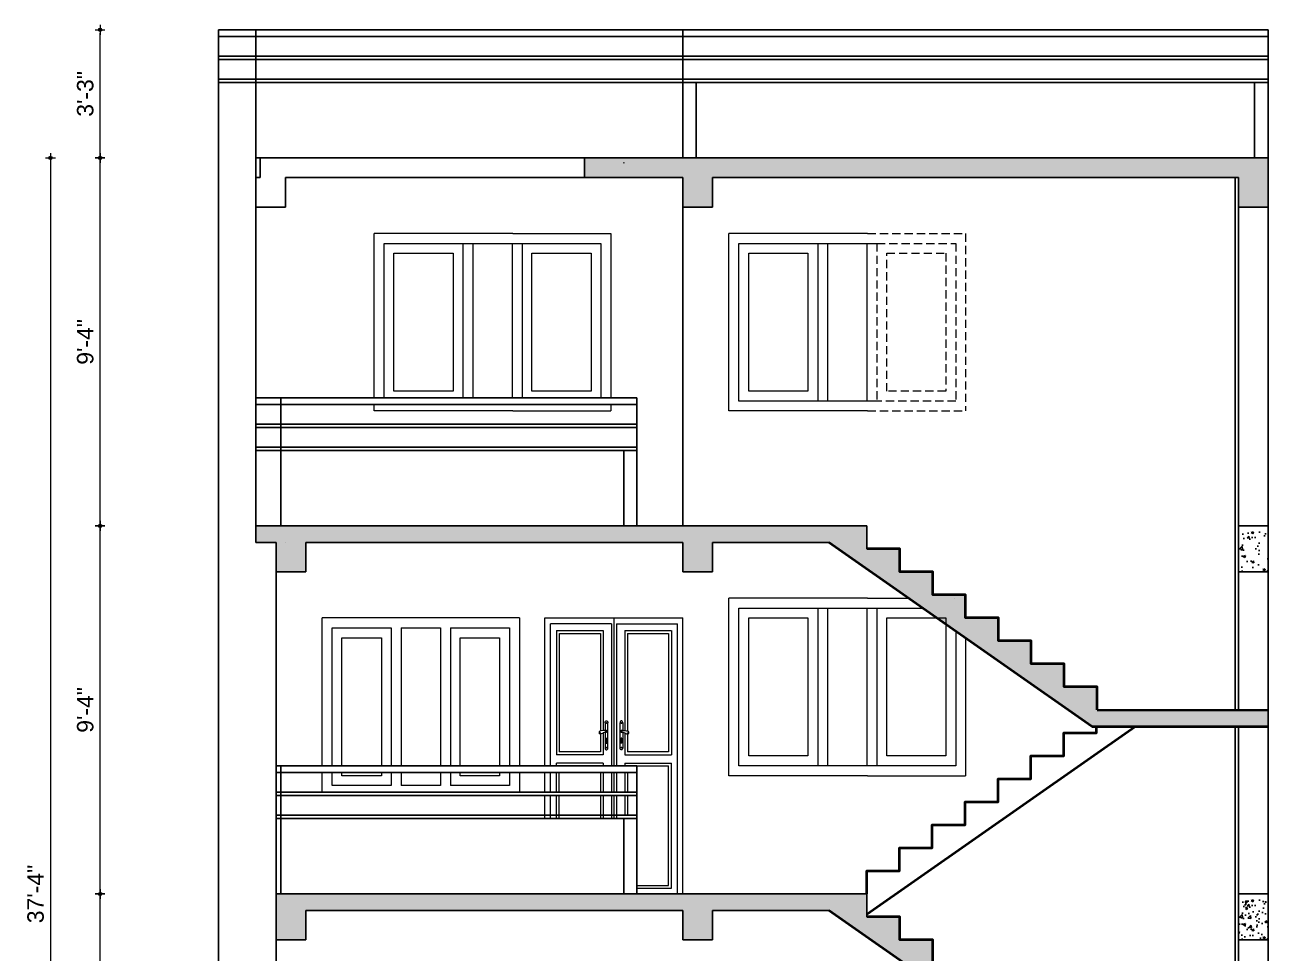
# Model space of a CAD drawing. Header units: inches. Extents: x -4597 to 93300, y -14139 to 5932.
# Drawn here: x -3297.5 to -2919.2, y -10029.9 to -9747.4 of the extents above; entities that cross this region are included whole.
import ezdxf

# ---------------------------------------------------------------- set-up
doc = ezdxf.new("R2010")
doc.units = ezdxf.units.IN
doc.header["$LTSCALE"] = 0.5
doc.header["$MEASUREMENT"] = 0
doc.header["$PDMODE"] = 66
doc.linetypes.add('HIDDEN', pattern=[0.375, 0.25, -0.125])
for name, color, linetype, lineweight in [('furnitures', 45, 'Continuous', 9), ('hatch', 9, 'Continuous', 0), ('Toilet', 7, 'Continuous', 25), ('wall', 20, 'Continuous', 40), ('win', 5, 'Continuous', 18)]:
    doc.layers.add(name, color=color, linetype=linetype, lineweight=lineweight)
doc.styles.get("Standard").update_dxf_attribs({"font": 'arial.ttf'})
doc.dimstyles.new('S8', dxfattribs={"dimtxt": 5, "dimasz": 1, "dimexe": 6, "dimexo": 18, "dimgap": 1.9375, "dimtad": 1, "dimdec": 0, "dimzin": 3, "dimdsep": 46, "dimlunit": 4, "dimtxsty": 'Standard', "dimblk": 'dot 2', "dimcen": 12, "dimse1": 1, "dimse2": 1, "dimclrd": 1, "dimclre": 1, "dimclrt": 256, "dimadec": 0, "dimazin": 0, "dimtfac": 0.75, "dimtdec": 0, "dimtix": 1, "dimtmove": 1, "dimatfit": 3, "dimldrblk": 'DOT', "dimfxl": 1, "dimtolj": 1, "dimtzin": 0, "dimlwd": 9, "dimlwe": 9, "dimarcsym": 0})

# ---------------------------------------------------------------- blocks, each defined once
blk = doc.blocks.new('dot1')
at = {"layer": 'hatch'}
h = blk.add_hatch(color=256, dxfattribs=at)
edge = h.paths.add_edge_path()
edge.add_arc((0, 0), 1, 0, 360)
for p, q in [((3, 0), (-3, 0)), ((0, 3), (0, -3))]:
    blk.add_line(p, q, dxfattribs=at)
blk.add_circle((0, 0), 1, dxfattribs=at)
blk = doc.blocks.new('dot 2')
at = {"layer": 'hatch', "xscale": 0.5, "yscale": 0.5, "zscale": 0.5}
blk.add_blockref('dot1', (0, 0), dxfattribs=at)
blk = doc.blocks.new('*D940')
at = {"layer": 'Defpoints', "color": 0, "transparency": 16777216}
for p in [(-3274.62, -9899.87), (-3220.21, -9899.87), (-3220.21, -10011.9)]:
    blk.add_point(p, dxfattribs=at)
at = {"layer": 'Toilet', "color": 1, "lineweight": 9, "transparency": 16777216}
blk.add_line((-3274.62, -10010.9), (-3274.62, -9900.87), dxfattribs=at)
for p, rotation in [((-3274.62, -9899.87), 90), ((-3274.62, -10011.9), 270)]:
    blk.add_blockref('dot 2', p, dxfattribs=dict(at, rotation=rotation))
at = {"layer": 'Toilet', "transparency": 16777216, "insert": (-3279.11, -9955.88), "char_height": 5, "attachment_point": 5, "rotation": 90}
blk.add_mtext('\\A1;9\'-4"', dxfattribs=at)
blk = doc.blocks.new('_Dot')
at = {"color": 0, "linetype": 'ByBlock', "lineweight": -2}
blk.add_line((-0.5, 0), (-1, 0), dxfattribs=at)
at = {"color": 0, "linetype": 'ByBlock', "const_width": 0.5}
blk.add_lwpolyline([(-0.25, 0, 1), (0.25, 0, 1)], format="xyb", close=True, dxfattribs=at)
blk = doc.blocks.new('*D941')
at = {"layer": 'Defpoints', "color": 0, "transparency": 16777216}
for p in [(-3274.62, -9787.9), (-3221.02, -9787.9), (-3221.02, -9899.87)]:
    blk.add_point(p, dxfattribs=at)
at = {"layer": 'Toilet', "color": 1, "lineweight": 9, "transparency": 16777216}
blk.add_line((-3274.62, -9898.87), (-3274.62, -9788.9), dxfattribs=at)
for p, rotation in [((-3274.62, -9787.9), 90), ((-3274.62, -9899.87), 270)]:
    blk.add_blockref('dot 2', p, dxfattribs=dict(at, rotation=rotation))
at = {"layer": 'Toilet', "transparency": 16777216, "insert": (-3279.11, -9843.88), "char_height": 5, "attachment_point": 5, "rotation": 90}
blk.add_mtext('\\A1;9\'-4"', dxfattribs=at)
blk = doc.blocks.new('*D942')
at = {"layer": 'Defpoints', "color": 0, "transparency": 16777216}
for p in [(-3227.18, -9787.9), (-3289.72, -10235.9), (-3221.02, -10235.9)]:
    blk.add_point(p, dxfattribs=at)
at = {"layer": 'Toilet', "color": 1, "lineweight": 9, "transparency": 16777216}
blk.add_line((-3289.72, -9788.9), (-3289.72, -10234.9), dxfattribs=at)
for p, rotation in [((-3289.72, -9787.9), 90), ((-3289.72, -10235.9), 270)]:
    blk.add_blockref('dot 2', p, dxfattribs=dict(at, rotation=rotation))
at = {"layer": 'Toilet', "transparency": 16777216, "insert": (-3294.21, -10011.9), "char_height": 5, "attachment_point": 5, "rotation": 90}
blk.add_mtext('\\A1;37\'-4"', dxfattribs=at)
blk = doc.blocks.new('*D944')
at = {"layer": 'Defpoints', "color": 0, "transparency": 16777216}
for p in [(-3274.62, -10011.9), (-3221.02, -10011.9), (-3220.21, -10123.9)]:
    blk.add_point(p, dxfattribs=at)
at = {"layer": 'Toilet', "color": 1, "lineweight": 9, "transparency": 16777216}
blk.add_line((-3274.62, -10122.9), (-3274.62, -10012.9), dxfattribs=at)
for p, rotation in [((-3274.62, -10011.9), 90), ((-3274.62, -10123.9), 270)]:
    blk.add_blockref('dot 2', p, dxfattribs=dict(at, rotation=rotation))
at = {"layer": 'Toilet', "transparency": 16777216, "insert": (-3279.11, -10067.9), "char_height": 5, "attachment_point": 5, "rotation": 90}
blk.add_mtext('\\A1;9\'-4"', dxfattribs=at)
blk = doc.blocks.new('*D945')
at = {"layer": 'Defpoints', "color": 0, "transparency": 16777216}
for p in [(-3274.62, -9748.9), (-3238.54, -9748.9), (-3221.02, -9787.9)]:
    blk.add_point(p, dxfattribs=at)
at = {"layer": 'Toilet', "color": 1, "lineweight": 9, "transparency": 16777216}
blk.add_line((-3274.62, -9786.9), (-3274.62, -9749.9), dxfattribs=at)
for p, rotation in [((-3274.62, -9748.9), 90), ((-3274.62, -9787.9), 270)]:
    blk.add_blockref('dot 2', p, dxfattribs=dict(at, rotation=rotation))
at = {"layer": 'Toilet', "transparency": 16777216, "insert": (-3279.11, -9768.4), "char_height": 5, "attachment_point": 5, "rotation": 90}
blk.add_mtext('\\A1;3\'-3"', dxfattribs=at)

msp = doc.modelspace()

# ---------------------------------------------------------------- hatches: boundary and pattern name
at = {"layer": 'Toilet'}
h = msp.add_hatch(dxfattribs=at)
h.set_pattern_fill('AR-CONC', color=256, style=0)
h.set_pattern_definition([(50, (-18576.819, 2949.032), (7.1726018, -0.6275213), [0.75, -8.25]), (355, (-18576.819, 2949.032), (-1.3875133, 7.5219213), [0.6, -6.6]), (100.4514, (-18576.221, 2948.98), (5.7850938, 6.8943954), [0.637402, -7.011421]), (46.1842, (-18576.819, 2951.032), (10.6724105, -1.65519), [1.125, -12.375]), (96.6356, (-18575.93, 2950.894), (9.346627, 9.7411787), [0.956103, -10.51713]), (351.1842, (-18576.819, 2951.032), (9.3466195, 9.741186), [0.9, -9.9]), (21, (-18575.819, 2950.532), (5.9690705, -4.0261889), [0.75, -8.25]), (326, (-18575.819, 2950.532), (2.4331533, 7.2515005), [0.6, -6.6]), (71.4514, (-18575.3215, 2950.1966), (8.4022263, 3.225305), [0.637402, -7.011421]), (37.5, (-18576.819, 2949.0321), (0.12159855, 3.32893854), [0, -6.52, 0, -6.7, 0, -6.625]), (7.5, (-18576.819, 2949.032), (2.6306954, 3.9441171), [0, -3.82, 0, -6.37, 0, -2.525]), (327.5, (-18579.049, 2949.0321), (5.33822436, -0.2255487), [0, -2.5, 0, -7.8, 0, -10.35]), (317.5, (-18580.049, 2949.032), (5.8318617, 1.0010498), [0, -3.25, 0, -5.18, 0, -7.35])])
h.paths.add_polyline_path([(-3227.18, -9899.9), (-3227.18, -9904.9), (-3221.02, -9904.9), (-3221.02, -9913.9), (-3212.02, -9913.9), (-3212.02, -9904.9), (-3097.24, -9904.9), (-3097.24, -9913.9), (-3088.24, -9913.9), (-3088.24, -9904.9), (-3052.81, -9904.9), (-2972.82, -9960.9), (-2919.17, -9960.94), (-2919.17, -9955.94), (-2971.24, -9955.9), (-2971.24, -9948.9), (-2981.24, -9948.9), (-2981.24, -9941.9), (-2991.24, -9941.9), (-2991.24, -9934.9), (-3001.24, -9934.9), (-3001.24, -9927.9), (-3011.24, -9927.9), (-3011.24, -9920.9), (-3021.24, -9920.9), (-3021.24, -9913.9), (-3031.24, -9913.9), (-3031.24, -9906.9), (-3041.24, -9906.9), (-3041.24, -9899.9)])
h.paths.add_polyline_path([(-3212.02, -10016.9), (-3097.24, -10016.9), (-3097.24, -10025.9), (-3088.24, -10025.9), (-3088.24, -10016.9), (-3052.81, -10016.9), (-2972.82, -10072.9), (-2919.17, -10072.94), (-2919.17, -10067.94), (-2971.24, -10067.9), (-2971.24, -10060.9), (-2981.24, -10060.9), (-2981.24, -10053.9), (-2991.24, -10053.9), (-2991.24, -10046.9), (-3001.24, -10046.9), (-3001.24, -10039.9), (-3011.24, -10039.9), (-3011.24, -10032.9), (-3021.24, -10032.9), (-3021.24, -10025.9), (-3031.24, -10025.9), (-3031.24, -10018.9), (-3041.24, -10018.9), (-3041.24, -10011.9), (-3221.02, -10011.9), (-3221.02, -10025.9), (-3212.02, -10025.9)])
h.paths.add_polyline_path([(-3221.02, -10123.9), (-3221.02, -10137.9), (-3212.02, -10137.9), (-3212.02, -10128.9), (-3097.24, -10128.9), (-3097.24, -10137.9), (-3088.24, -10137.9), (-3088.24, -10128.9), (-3052.81, -10128.9), (-2972.82, -10184.9), (-2919.17, -10184.94), (-2919.17, -10179.94), (-2971.24, -10179.9), (-2971.24, -10172.9), (-2981.24, -10172.9), (-2981.24, -10165.9), (-2991.24, -10165.9), (-2991.24, -10158.9), (-3001.24, -10158.9), (-3001.24, -10151.9), (-3011.24, -10151.9), (-3011.24, -10144.9), (-3021.24, -10144.9), (-3021.24, -10137.9), (-3031.24, -10137.9), (-3031.24, -10130.9), (-3041.24, -10130.9), (-3041.24, -10123.9)])
h.paths.add_polyline_path([(-3127.24, -9787.9), (-3127.24, -9793.9), (-3097.24, -9793.9), (-3097.24, -9802.9), (-3088.24, -9802.9), (-3088.24, -9793.9), (-2928.3, -9793.9), (-2928.3, -9802.9), (-2919.3, -9802.9), (-2919.3, -9787.9)])
h = msp.add_hatch(dxfattribs=at)
h.set_pattern_fill('AR-CONC', color=256, style=0)
h.set_pattern_definition([(50, (-20726.913, 1748.201), (7.1726018, -0.6275213), [0.75, -8.25]), (355, (-20726.913, 1748.201), (-1.3875133, 7.5219213), [0.6, -6.6]), (100.4514, (-20726.3154, 1748.149), (5.7850938, 6.8943954), [0.637402, -7.011421]), (46.1842, (-20726.913, 1750.201), (10.6724105, -1.65519), [1.125, -12.375]), (96.6356, (-20726.024, 1750.063), (9.346627, 9.7411787), [0.956103, -10.51713]), (351.1842, (-20726.913, 1750.201), (9.3466195, 9.741186), [0.9, -9.9]), (21, (-20725.913, 1749.701), (5.9690705, -4.0261889), [0.75, -8.25]), (326, (-20725.913, 1749.701), (2.4331533, 7.2515005), [0.6, -6.6]), (71.4514, (-20725.416, 1749.366), (8.4022263, 3.225305), [0.637402, -7.011421]), (37.5, (-20726.913, 1748.2013), (0.12159855, 3.32893854), [0, -6.52, 0, -6.7, 0, -6.625]), (7.5, (-20726.913, 1748.2013), (2.6306954, 3.9441171), [0, -3.82, 0, -6.37, 0, -2.525]), (327.5, (-20729.143, 1748.2013), (5.33822436, -0.22554872), [0, -2.5, 0, -7.8, 0, -10.35]), (317.5, (-20730.143, 1748.2013), (5.8318617, 1.0010498), [0, -3.25, 0, -5.18, 0, -7.35])])
h.paths.add_polyline_path([(-2928.17, -10025.9), (-2919.17, -10025.9), (-2919.17, -10011.9), (-2928.17, -10011.9)])
h.paths.add_polyline_path([(-2928.17, -9913.9), (-2919.17, -9913.9), (-2919.17, -9899.9), (-2928.17, -9899.9)])
h = msp.add_hatch(dxfattribs=at)
h.set_pattern_fill('AR-CONC', color=256, style=0)
h.set_pattern_definition([(50, (-20726.913, 1636.201), (7.1726018, -0.6275213), [0.75, -8.25]), (355, (-20726.913, 1636.201), (-1.3875133, 7.5219213), [0.6, -6.6]), (100.4514, (-20726.3154, 1636.149), (5.7850938, 6.8943954), [0.637402, -7.011421]), (46.1842, (-20726.913, 1638.201), (10.6724105, -1.65519), [1.125, -12.375]), (96.6356, (-20726.024, 1638.063), (9.346627, 9.7411787), [0.956103, -10.51713]), (351.1842, (-20726.913, 1638.201), (9.3466195, 9.741186), [0.9, -9.9]), (21, (-20725.913, 1637.701), (5.9690705, -4.0261889), [0.75, -8.25]), (326, (-20725.913, 1637.701), (2.4331533, 7.2515005), [0.6, -6.6]), (71.4514, (-20725.416, 1637.366), (8.4022263, 3.225305), [0.637402, -7.011421]), (37.5, (-20726.913, 1636.2013), (0.12159855, 3.32893854), [0, -6.52, 0, -6.7, 0, -6.625]), (7.5, (-20726.913, 1636.2013), (2.6306954, 3.9441171), [0, -3.82, 0, -6.37, 0, -2.525]), (327.5, (-20729.143, 1636.2013), (5.33822436, -0.22554872), [0, -2.5, 0, -7.8, 0, -10.35]), (317.5, (-20730.143, 1636.2013), (5.8318617, 1.0010498), [0, -3.25, 0, -5.18, 0, -7.35])])
h.paths.add_polyline_path([(-2928.17, -10137.9), (-2919.17, -10137.9), (-2919.17, -10123.9), (-2928.17, -10123.9)])
h.paths.add_polyline_path([(-2928.17, -10025.9), (-2919.17, -10025.9), (-2919.17, -10011.9), (-2928.17, -10011.9)])

# ---------------------------------------------------------------- linework, layer by layer
at = {"layer": 'furnitures'}
for p, q in [((-3139.24, -9927.9), (-3097.24, -9927.9)), ((-3139.24, -9927.9), (-3097.24, -9927.9)), ((-3139.24, -9972.9), (-3139.24, -9927.9)), ((-3139.24, -9927.9), (-3097.24, -9927.9)), ((-3137.59, -9972.9), (-3137.59, -9929.7)), ((-3119.03, -9929.7), (-3137.59, -9929.7)), ((-3119.03, -9929.7), (-3119.03, -9972.9)), ((-3118.24, -9927.9), (-3118.24, -9972.9)), ((-3117.45, -9929.7), (-3117.45, -9972.9)), ((-3117.45, -9929.7), (-3098.89, -9929.7)), ((-3098.89, -10011.9), (-3098.89, -9929.7)), ((-3097.24, -10011.9), (-3097.24, -9927.9)), ((-3135.74, -9931.7), (-3135.74, -9969.57)), ((-3135.67, -9931.7), (-3121.51, -9931.7)), ((-3134.87, -9932.58), (-3134.87, -9968.69)), ((-3134.79, -9932.58), (-3122.31, -9932.58)), ((-3122.38, -9932.58), (-3122.38, -9962.25)), ((-3121.51, -9931.7), (-3121.51, -9962.17)), ((-3114.97, -9931.7), (-3114.97, -9962.17)), ((-3114.97, -9931.7), (-3100.81, -9931.7)), ((-3114.09, -9932.58), (-3114.09, -9962.25)), ((-3114.09, -9932.58), (-3101.61, -9932.58)), ((-3101.61, -9932.58), (-3101.61, -9968.69)), ((-3100.73, -9931.7), (-3100.73, -9969.57)), ((-3120.92, -9959.86), (-3120.88, -9959.56)), ((-3120.92, -9959.86), (-3120.92, -9962.12)), ((-3120.88, -9959.56), (-3120.76, -9959.32)), ((-3120.76, -9959.32), (-3120.6, -9959.19)), ((-3120.6, -9959.19), (-3120.42, -9959.19)), ((-3120.58, -9959.78), (-3120.6, -9959.87)), ((-3120.6, -9959.87), (-3120.58, -9959.96)), ((-3120.59, -9959.87), (-3120.58, -9959.79)), ((-3120.58, -9959.95), (-3120.59, -9959.87)), ((-3120.54, -9959.73), (-3120.58, -9959.78)), ((-3120.58, -9959.79), (-3120.54, -9959.74)), ((-3120.54, -9960), (-3120.58, -9959.95)), ((-3120.58, -9959.96), (-3120.54, -9960.02)), ((-3120.48, -9959.73), (-3120.54, -9959.73)), ((-3120.54, -9959.74), (-3120.49, -9959.74)), ((-3120.49, -9960), (-3120.54, -9960)), ((-3120.54, -9960.02), (-3120.48, -9960.02)), ((-3120.49, -9959.74), (-3120.45, -9959.79)), ((-3120.45, -9959.95), (-3120.49, -9960)), ((-3120.44, -9959.78), (-3120.48, -9959.73)), ((-3120.48, -9960.02), (-3120.44, -9959.96)), ((-3120.45, -9959.79), (-3120.43, -9959.87)), ((-3120.43, -9959.87), (-3120.45, -9959.95)), ((-3120.42, -9959.87), (-3120.44, -9959.78)), ((-3120.44, -9959.96), (-3120.42, -9959.87)), ((-3120.42, -9959.19), (-3120.26, -9959.32)), ((-3120.26, -9959.32), (-3120.15, -9959.56)), ((-3120.15, -9959.56), (-3120.11, -9959.86)), ((-3120.11, -9967.38), (-3120.11, -9959.86)), ((-3116.33, -9959.56), (-3116.37, -9959.86)), ((-3116.37, -9967.38), (-3116.37, -9959.86)), ((-3116.22, -9959.32), (-3116.33, -9959.56)), ((-3116.06, -9959.19), (-3116.22, -9959.32)), ((-3115.87, -9959.19), (-3116.06, -9959.19)), ((-3116.06, -9959.87), (-3116.04, -9959.78)), ((-3116.04, -9959.96), (-3116.06, -9959.87)), ((-3116.03, -9959.79), (-3116.05, -9959.87)), ((-3116.05, -9959.87), (-3116.03, -9959.95)), ((-3116.04, -9959.78), (-3115.99, -9959.73)), ((-3115.99, -9960.02), (-3116.04, -9959.96)), ((-3115.99, -9959.74), (-3116.03, -9959.79)), ((-3116.03, -9959.95), (-3115.99, -9960)), ((-3115.99, -9959.73), (-3115.94, -9959.73)), ((-3115.94, -9959.74), (-3115.99, -9959.74)), ((-3115.99, -9960), (-3115.94, -9960)), ((-3115.94, -9960.02), (-3115.99, -9960.02)), ((-3115.94, -9959.73), (-3115.89, -9959.78)), ((-3115.9, -9959.79), (-3115.94, -9959.74)), ((-3115.94, -9960), (-3115.9, -9959.95)), ((-3115.89, -9959.96), (-3115.94, -9960.02)), ((-3115.88, -9959.87), (-3115.9, -9959.79)), ((-3115.9, -9959.95), (-3115.88, -9959.87)), ((-3115.89, -9959.78), (-3115.87, -9959.87)), ((-3115.87, -9959.87), (-3115.89, -9959.96)), ((-3115.71, -9959.32), (-3115.87, -9959.19)), ((-3115.6, -9959.56), (-3115.71, -9959.32)), ((-3115.56, -9959.86), (-3115.6, -9959.56)), ((-3115.56, -9959.86), (-3115.56, -9962.12)), ((-3122.68, -9962.56), (-3122.69, -9962.59)), ((-3122.69, -9962.59), (-3122.68, -9962.56)), ((-3122.69, -9962.59), (-3122.69, -9962.63)), ((-3122.69, -9962.63), (-3122.69, -9962.68)), ((-3122.69, -9962.68), (-3122.69, -9962.74)), ((-3122.69, -9962.74), (-3122.69, -9962.8)), ((-3122.69, -9962.8), (-3122.69, -9962.86)), ((-3122.69, -9962.86), (-3122.69, -9962.92)), ((-3122.69, -9962.92), (-3122.69, -9962.97)), ((-3122.69, -9962.97), (-3122.69, -9963.01)), ((-3122.69, -9963.01), (-3122.68, -9963.03)), ((-3122.68, -9962.5), (-3122.67, -9962.48)), ((-3122.68, -9962.52), (-3122.67, -9962.49)), ((-3122.68, -9962.55), (-3122.68, -9962.5)), ((-3122.68, -9962.52), (-3122.68, -9962.52)), ((-3122.68, -9962.52), (-3122.68, -9962.56)), ((-3122.68, -9962.56), (-3122.68, -9962.52)), ((-3122.68, -9962.56), (-3122.67, -9962.53)), ((-3122.68, -9962.55), (-3122.68, -9962.56)), ((-3122.68, -9962.56), (-3122.68, -9962.56)), ((-3122.68, -9962.56), (-3122.68, -9962.59)), ((-3122.68, -9962.66), (-3122.68, -9962.56)), ((-3122.68, -9962.8), (-3122.68, -9962.73)), ((-3122.68, -9962.99), (-3122.68, -9962.86)), ((-3122.68, -9963.03), (-3122.68, -9963.04)), ((-3122.68, -9963.09), (-3122.68, -9963.03)), ((-3122.68, -9963.09), (-3122.68, -9963.04)), ((-3122.67, -9963.11), (-3122.68, -9963.09)), ((-3122.65, -9962.42), (-3122.67, -9962.48)), ((-3122.67, -9962.49), (-3122.67, -9962.49)), ((-3122.67, -9962.53), (-3122.67, -9962.52)), ((-3122.65, -9963.16), (-3122.67, -9963.11)), ((-3122.61, -9962.38), (-3122.65, -9962.42)), ((-3122.64, -9963.14), (-3122.65, -9963.16)), ((-3122.61, -9963.18), (-3122.65, -9963.16)), ((-3122.64, -9962.79), (-3122.6, -9962.78)), ((-3122.64, -9962.79), (-3122.64, -9962.88)), ((-3122.64, -9962.88), (-3122.6, -9962.88)), ((-3122.64, -9963.14), (-3122.61, -9963.17)), ((-3122.61, -9962.38), (-3122.36, -9962.24)), ((-3122.61, -9963.17), (-3122.61, -9963.18)), ((-3122.61, -9963.17), (-3122.61, -9963.18)), ((-3122.37, -9963.19), (-3122.61, -9963.17)), ((-3122.61, -9963.17), (-3122.61, -9963.17)), ((-3122.36, -9963.21), (-3122.61, -9963.18)), ((-3122.6, -9962.78), (-3122.6, -9962.88)), ((-3122.32, -9962.85), (-3122.6, -9962.88)), ((-3122.6, -9962.88), (-3122.6, -9962.98)), ((-3122.33, -9962.97), (-3122.6, -9962.98)), ((-3122.38, -9963.21), (-3122.38, -9968.69)), ((-3122.37, -9963.19), (-3122.36, -9963.21)), ((-3122.1, -9962.22), (-3122.36, -9962.24)), ((-3122.1, -9963.12), (-3122.36, -9963.21)), ((-3122.33, -9962.97), (-3122.32, -9962.85)), ((-3121.54, -9962.17), (-3122.1, -9962.22)), ((-3121.54, -9962.91), (-3122.1, -9963.12)), ((-3122.1, -9963.11), (-3122.1, -9963.11)), ((-3121.51, -9962.17), (-3121.54, -9962.17)), ((-3121.51, -9962.9), (-3121.54, -9962.91)), ((-3120.94, -9962.11), (-3121.51, -9962.17)), ((-3121.51, -9962.17), (-3121.51, -9962.21)), ((-3120.94, -9962.7), (-3121.51, -9962.9)), ((-3121.51, -9962.89), (-3121.51, -9962.9)), ((-3121.51, -9962.9), (-3121.51, -9969.57)), ((-3120.92, -9962.12), (-3120.94, -9962.11)), ((-3120.92, -9962.7), (-3120.94, -9962.7)), ((-3120.92, -9962.12), (-3120.92, -9962.2)), ((-3120.87, -9962.12), (-3120.92, -9962.12)), ((-3120.92, -9962.26), (-3120.92, -9962.27)), ((-3120.92, -9962.69), (-3120.92, -9962.7)), ((-3120.92, -9962.7), (-3120.92, -9967.38)), ((-3120.87, -9962.7), (-3120.92, -9962.7)), ((-3120.87, -9962.12), (-3120.79, -9962.13)), ((-3120.79, -9962.69), (-3120.87, -9962.7)), ((-3120.79, -9962.13), (-3120.73, -9962.13)), ((-3120.73, -9962.69), (-3120.79, -9962.69)), ((-3120.73, -9962.13), (-3120.66, -9962.13)), ((-3120.66, -9962.68), (-3120.73, -9962.69)), ((-3120.66, -9962.13), (-3120.61, -9962.14)), ((-3120.61, -9962.68), (-3120.66, -9962.68)), ((-3120.65, -9964.63), (-3120.62, -9964.51)), ((-3120.64, -9964.76), (-3120.65, -9964.63)), ((-3120.64, -9964.76), (-3120.62, -9964.82)), ((-3120.62, -9964.51), (-3120.55, -9964.44)), ((-3120.61, -9964.83), (-3120.62, -9964.82)), ((-3120.61, -9962.14), (-3120.56, -9962.14)), ((-3120.56, -9962.68), (-3120.61, -9962.68)), ((-3120.61, -9964.85), (-3120.61, -9964.83)), ((-3120.6, -9964.86), (-3120.61, -9964.85)), ((-3120.6, -9962.35), (-3120.58, -9962.3)), ((-3120.6, -9962.41), (-3120.6, -9962.35)), ((-3120.6, -9962.46), (-3120.6, -9962.41)), ((-3120.58, -9962.52), (-3120.6, -9962.46)), ((-3120.6, -9964.88), (-3120.6, -9964.86)), ((-3120.59, -9964.89), (-3120.6, -9964.88)), ((-3120.59, -9964.91), (-3120.59, -9964.89)), ((-3120.59, -9964.92), (-3120.59, -9964.91)), ((-3120.58, -9962.3), (-3120.56, -9962.26)), ((-3120.56, -9962.56), (-3120.58, -9962.52)), ((-3120.56, -9962.14), (-3120.52, -9962.15)), ((-3120.56, -9962.26), (-3120.56, -9962.25)), ((-3120.54, -9962.59), (-3120.56, -9962.56)), ((-3120.52, -9962.67), (-3120.56, -9962.68)), ((-3120.55, -9964.44), (-3120.47, -9964.44)), ((-3120.51, -9962.61), (-3120.54, -9962.59)), ((-3120.53, -9962.22), (-3120.51, -9962.2)), ((-3120.52, -9962.15), (-3120.49, -9962.15)), ((-3120.49, -9962.67), (-3120.52, -9962.67)), ((-3120.51, -9962.2), (-3120.48, -9962.2)), ((-3120.48, -9962.62), (-3120.51, -9962.61)), ((-3120.49, -9962.15), (-3120.48, -9962.15)), ((-3120.48, -9962.66), (-3120.49, -9962.67)), ((-3120.44, -9962.16), (-3120.48, -9962.15)), ((-3120.48, -9962.2), (-3120.44, -9962.2)), ((-3120.44, -9962.61), (-3120.48, -9962.62)), ((-3120.48, -9962.66), (-3120.44, -9962.66)), ((-3120.47, -9964.44), (-3120.41, -9964.51)), ((-3120.4, -9962.19), (-3120.44, -9962.16)), ((-3120.44, -9962.2), (-3120.41, -9962.22)), ((-3120.41, -9962.59), (-3120.44, -9962.61)), ((-3120.44, -9962.66), (-3120.4, -9962.63)), ((-3120.44, -9964.92), (-3120.43, -9964.91)), ((-3120.43, -9964.88), (-3120.42, -9964.86)), ((-3120.43, -9964.89), (-3120.43, -9964.88)), ((-3120.43, -9964.91), (-3120.43, -9964.89)), ((-3120.42, -9964.85), (-3120.41, -9964.83)), ((-3120.42, -9964.86), (-3120.42, -9964.85)), ((-3120.41, -9962.22), (-3120.41, -9962.23)), ((-3120.39, -9962.56), (-3120.41, -9962.59)), ((-3120.41, -9964.51), (-3120.37, -9964.63)), ((-3120.38, -9964.76), (-3120.41, -9964.82)), ((-3120.41, -9964.83), (-3120.41, -9964.82)), ((-3120.37, -9962.23), (-3120.4, -9962.19)), ((-3120.4, -9962.63), (-3120.37, -9962.59)), ((-3120.38, -9962.54), (-3120.39, -9962.56)), ((-3120.38, -9962.28), (-3120.37, -9962.3)), ((-3120.37, -9964.63), (-3120.38, -9964.76)), ((-3120.37, -9962.23), (-3120.37, -9962.23)), ((-3120.34, -9962.28), (-3120.37, -9962.23)), ((-3120.37, -9962.3), (-3120.35, -9962.35)), ((-3120.37, -9962.59), (-3120.34, -9962.53)), ((-3120.37, -9962.59), (-3120.37, -9962.59)), ((-3120.35, -9962.46), (-3120.36, -9962.48)), ((-3120.35, -9962.35), (-3120.35, -9962.41)), ((-3120.35, -9962.41), (-3120.35, -9962.46)), ((-3120.33, -9962.34), (-3120.34, -9962.28)), ((-3120.34, -9962.53), (-3120.33, -9962.47)), ((-3120.32, -9962.41), (-3120.33, -9962.34)), ((-3120.33, -9962.47), (-3120.32, -9962.41)), ((-3116.15, -9962.34), (-3116.13, -9962.28)), ((-3116.15, -9962.41), (-3116.15, -9962.34)), ((-3116.15, -9962.47), (-3116.15, -9962.41)), ((-3116.13, -9962.53), (-3116.15, -9962.47)), ((-3116.13, -9962.28), (-3116.11, -9962.23)), ((-3116.12, -9962.35), (-3116.13, -9962.41)), ((-3116.13, -9962.41), (-3116.12, -9962.46)), ((-3116.11, -9962.59), (-3116.13, -9962.53)), ((-3116.11, -9962.3), (-3116.12, -9962.35)), ((-3116.12, -9962.46), (-3116.12, -9962.48)), ((-3116.11, -9962.23), (-3116.08, -9962.19)), ((-3116.11, -9962.23), (-3116.11, -9962.23)), ((-3116.1, -9962.28), (-3116.11, -9962.3)), ((-3116.08, -9962.63), (-3116.11, -9962.59)), ((-3116.11, -9962.59), (-3116.11, -9962.59)), ((-3116.1, -9962.54), (-3116.09, -9962.56)), ((-3116.07, -9964.51), (-3116.1, -9964.63)), ((-3116.1, -9964.63), (-3116.09, -9964.76)), ((-3116.09, -9962.56), (-3116.06, -9962.59)), ((-3116.09, -9964.76), (-3116.07, -9964.82)), ((-3116.08, -9962.19), (-3116.04, -9962.16)), ((-3116.04, -9962.66), (-3116.08, -9962.63)), ((-3116.06, -9962.22), (-3116.07, -9962.23)), ((-3116, -9964.44), (-3116.07, -9964.51)), ((-3116.06, -9964.83), (-3116.07, -9964.82)), ((-3116.03, -9962.2), (-3116.06, -9962.22)), ((-3116.06, -9962.59), (-3116.03, -9962.61)), ((-3116.06, -9964.85), (-3116.06, -9964.83)), ((-3116.05, -9964.86), (-3116.06, -9964.85)), ((-3116.05, -9964.88), (-3116.05, -9964.86)), ((-3116.05, -9964.89), (-3116.05, -9964.88)), ((-3116.04, -9964.91), (-3116.05, -9964.89)), ((-3116.04, -9962.16), (-3116, -9962.15)), ((-3116, -9962.66), (-3116.04, -9962.66)), ((-3116.04, -9964.92), (-3116.04, -9964.91)), ((-3116, -9962.2), (-3116.03, -9962.2)), ((-3116.03, -9962.61), (-3116, -9962.62)), ((-3115.98, -9962.15), (-3116, -9962.15)), ((-3115.97, -9962.2), (-3116, -9962.2)), ((-3116, -9962.62), (-3115.97, -9962.61)), ((-3116, -9962.66), (-3115.98, -9962.67)), ((-3115.93, -9964.44), (-3116, -9964.44)), ((-3115.96, -9962.15), (-3115.98, -9962.15)), ((-3115.98, -9962.67), (-3115.96, -9962.67)), ((-3115.95, -9962.22), (-3115.97, -9962.2)), ((-3115.97, -9962.61), (-3115.94, -9962.59)), ((-3115.92, -9962.14), (-3115.96, -9962.15)), ((-3115.96, -9962.67), (-3115.92, -9962.68)), ((-3115.94, -9962.59), (-3115.91, -9962.56)), ((-3115.86, -9964.51), (-3115.93, -9964.44)), ((-3115.87, -9962.14), (-3115.92, -9962.14)), ((-3115.91, -9962.26), (-3115.92, -9962.25)), ((-3115.92, -9962.68), (-3115.87, -9962.68)), ((-3115.89, -9962.3), (-3115.91, -9962.26)), ((-3115.91, -9962.56), (-3115.89, -9962.52)), ((-3115.88, -9962.35), (-3115.89, -9962.3)), ((-3115.89, -9962.52), (-3115.88, -9962.46)), ((-3115.89, -9964.91), (-3115.88, -9964.89)), ((-3115.89, -9964.92), (-3115.89, -9964.91)), ((-3115.87, -9962.41), (-3115.88, -9962.35)), ((-3115.88, -9962.46), (-3115.87, -9962.41)), ((-3115.88, -9964.86), (-3115.87, -9964.85)), ((-3115.88, -9964.88), (-3115.88, -9964.86)), ((-3115.88, -9964.89), (-3115.88, -9964.88)), ((-3115.81, -9962.13), (-3115.87, -9962.14)), ((-3115.87, -9962.68), (-3115.81, -9962.68)), ((-3115.87, -9964.85), (-3115.86, -9964.83)), ((-3115.83, -9964.63), (-3115.86, -9964.51)), ((-3115.84, -9964.76), (-3115.86, -9964.82)), ((-3115.86, -9964.83), (-3115.86, -9964.82)), ((-3115.84, -9964.76), (-3115.83, -9964.63)), ((-3115.75, -9962.13), (-3115.81, -9962.13)), ((-3115.81, -9962.68), (-3115.75, -9962.69)), ((-3115.68, -9962.13), (-3115.75, -9962.13)), ((-3115.75, -9962.69), (-3115.68, -9962.69)), ((-3115.61, -9962.12), (-3115.68, -9962.13)), ((-3115.68, -9962.69), (-3115.61, -9962.7)), ((-3115.61, -9962.12), (-3115.56, -9962.12)), ((-3115.61, -9962.7), (-3115.56, -9962.7)), ((-3115.56, -9962.12), (-3115.54, -9962.11)), ((-3115.56, -9962.12), (-3115.56, -9962.2)), ((-3115.56, -9962.26), (-3115.56, -9962.27)), ((-3115.56, -9962.69), (-3115.56, -9962.7)), ((-3115.56, -9962.7), (-3115.56, -9967.38)), ((-3115.56, -9962.7), (-3115.54, -9962.7)), ((-3115.54, -9962.11), (-3114.97, -9962.17)), ((-3115.54, -9962.7), (-3114.97, -9962.9)), ((-3114.97, -9962.17), (-3114.94, -9962.17)), ((-3114.97, -9962.17), (-3114.97, -9962.21)), ((-3114.97, -9962.89), (-3114.97, -9962.9)), ((-3114.97, -9962.9), (-3114.94, -9962.91)), ((-3114.97, -9962.9), (-3114.97, -9969.57)), ((-3114.94, -9962.17), (-3114.37, -9962.22)), ((-3114.94, -9962.91), (-3114.37, -9963.12)), ((-3114.37, -9962.22), (-3114.12, -9962.24)), ((-3114.37, -9963.11), (-3114.37, -9963.11)), ((-3114.37, -9963.12), (-3114.12, -9963.21)), ((-3114.15, -9962.97), (-3114.15, -9962.85)), ((-3114.15, -9962.85), (-3113.88, -9962.88)), ((-3114.15, -9962.97), (-3113.87, -9962.98)), ((-3113.87, -9962.38), (-3114.12, -9962.24)), ((-3114.12, -9963.21), (-3113.87, -9963.18)), ((-3114.1, -9963.19), (-3114.12, -9963.21)), ((-3114.1, -9963.19), (-3113.87, -9963.17)), ((-3114.09, -9963.21), (-3114.09, -9968.69)), ((-3113.88, -9962.78), (-3113.88, -9962.88)), ((-3113.84, -9962.79), (-3113.88, -9962.78)), ((-3113.88, -9962.88), (-3113.87, -9962.98)), ((-3113.84, -9962.88), (-3113.88, -9962.88)), ((-3113.87, -9962.38), (-3113.83, -9962.42)), ((-3113.83, -9963.14), (-3113.87, -9963.17)), ((-3113.87, -9963.18), (-3113.83, -9963.16)), ((-3113.87, -9963.17), (-3113.87, -9963.18)), ((-3113.87, -9963.17), (-3113.87, -9963.18)), ((-3113.87, -9963.17), (-3113.87, -9963.17)), ((-3113.84, -9962.79), (-3113.84, -9962.88)), ((-3113.83, -9962.42), (-3113.8, -9962.48)), ((-3113.83, -9963.16), (-3113.8, -9963.11)), ((-3113.83, -9963.14), (-3113.83, -9963.16)), ((-3113.81, -9962.53), (-3113.81, -9962.52)), ((-3113.8, -9962.56), (-3113.81, -9962.53)), ((-3113.8, -9962.5), (-3113.8, -9962.48)), ((-3113.8, -9962.49), (-3113.8, -9962.49)), ((-3113.8, -9962.52), (-3113.8, -9962.49)), ((-3113.79, -9962.55), (-3113.8, -9962.5)), ((-3113.8, -9962.52), (-3113.8, -9962.52)), ((-3113.8, -9962.52), (-3113.79, -9962.56)), ((-3113.8, -9962.56), (-3113.8, -9962.52)), ((-3113.8, -9962.56), (-3113.8, -9962.56)), ((-3113.8, -9962.56), (-3113.8, -9962.59)), ((-3113.8, -9962.66), (-3113.8, -9962.56)), ((-3113.8, -9962.8), (-3113.8, -9962.73)), ((-3113.8, -9962.99), (-3113.8, -9962.86)), ((-3113.8, -9963.09), (-3113.8, -9963.03)), ((-3113.8, -9963.09), (-3113.79, -9963.04)), ((-3113.8, -9963.11), (-3113.8, -9963.09)), ((-3113.79, -9962.55), (-3113.79, -9962.56)), ((-3113.79, -9962.56), (-3113.79, -9962.59)), ((-3113.79, -9962.59), (-3113.79, -9962.56)), ((-3113.79, -9962.59), (-3113.79, -9962.63)), ((-3113.79, -9962.63), (-3113.79, -9962.68)), ((-3113.79, -9962.68), (-3113.79, -9962.74)), ((-3113.79, -9962.74), (-3113.79, -9962.8)), ((-3113.79, -9962.8), (-3113.79, -9962.86)), ((-3113.79, -9962.86), (-3113.79, -9962.92)), ((-3113.79, -9962.92), (-3113.79, -9962.97)), ((-3113.79, -9962.97), (-3113.79, -9963.01)), ((-3113.79, -9963.01), (-3113.79, -9963.03)), ((-3113.79, -9963.03), (-3113.79, -9963.04)), ((-3120.92, -9967.38), (-3120.88, -9967.68)), ((-3120.88, -9967.68), (-3120.76, -9967.91)), ((-3120.76, -9967.91), (-3120.6, -9968.05)), ((-3120.66, -9965.68), (-3120.67, -9965.74)), ((-3120.67, -9965.74), (-3120.66, -9965.87)), ((-3120.66, -9965.68), (-3120.65, -9965.62)), ((-3120.66, -9965.87), (-3120.62, -9965.98)), ((-3120.65, -9965.62), (-3120.63, -9965.56)), ((-3120.63, -9965.56), (-3120.62, -9965.51)), ((-3120.62, -9965.51), (-3120.61, -9965.45)), ((-3120.62, -9965.98), (-3120.55, -9966.04)), ((-3120.61, -9965.45), (-3120.6, -9965.39)), ((-3120.6, -9965.39), (-3120.59, -9965.33)), ((-3120.58, -9967.28), (-3120.6, -9967.37)), ((-3120.6, -9967.37), (-3120.58, -9967.46)), ((-3120.6, -9968.05), (-3120.42, -9968.05)), ((-3120.58, -9964.96), (-3120.59, -9964.92)), ((-3120.59, -9965.33), (-3120.58, -9965.27)), ((-3120.59, -9967.37), (-3120.58, -9967.29)), ((-3120.58, -9967.45), (-3120.59, -9967.37)), ((-3120.58, -9965.07), (-3120.58, -9964.96)), ((-3120.58, -9965.18), (-3120.58, -9965.07)), ((-3120.58, -9965.27), (-3120.58, -9965.18)), ((-3120.54, -9967.23), (-3120.58, -9967.28)), ((-3120.58, -9967.29), (-3120.54, -9967.24)), ((-3120.54, -9967.5), (-3120.58, -9967.45)), ((-3120.58, -9967.46), (-3120.54, -9967.52)), ((-3120.55, -9966.04), (-3120.47, -9966.04)), ((-3120.48, -9967.23), (-3120.54, -9967.23)), ((-3120.54, -9967.24), (-3120.49, -9967.24)), ((-3120.49, -9967.5), (-3120.54, -9967.5)), ((-3120.54, -9967.52), (-3120.48, -9967.52)), ((-3120.49, -9967.24), (-3120.45, -9967.29)), ((-3120.45, -9967.45), (-3120.49, -9967.5)), ((-3120.44, -9967.28), (-3120.48, -9967.23)), ((-3120.48, -9967.52), (-3120.44, -9967.46)), ((-3120.47, -9966.04), (-3120.4, -9965.98)), ((-3120.45, -9965.07), (-3120.44, -9964.96)), ((-3120.45, -9965.18), (-3120.45, -9965.07)), ((-3120.44, -9965.27), (-3120.45, -9965.18)), ((-3120.45, -9967.29), (-3120.43, -9967.37)), ((-3120.43, -9967.37), (-3120.45, -9967.45)), ((-3120.44, -9964.96), (-3120.44, -9964.92)), ((-3120.44, -9965.33), (-3120.44, -9965.27)), ((-3120.43, -9965.39), (-3120.44, -9965.33)), ((-3120.42, -9967.37), (-3120.44, -9967.28)), ((-3120.44, -9967.46), (-3120.42, -9967.37)), ((-3120.42, -9965.45), (-3120.43, -9965.39)), ((-3120.41, -9965.51), (-3120.42, -9965.45)), ((-3120.42, -9968.05), (-3120.26, -9967.91)), ((-3120.39, -9965.56), (-3120.41, -9965.51)), ((-3120.4, -9965.98), (-3120.36, -9965.87)), ((-3120.38, -9965.62), (-3120.39, -9965.56)), ((-3120.36, -9965.68), (-3120.38, -9965.62)), ((-3120.36, -9965.68), (-3120.35, -9965.74)), ((-3120.36, -9965.87), (-3120.35, -9965.74)), ((-3120.26, -9967.91), (-3120.15, -9967.68)), ((-3120.15, -9967.68), (-3120.11, -9967.38)), ((-3116.33, -9967.68), (-3116.37, -9967.38)), ((-3116.22, -9967.91), (-3116.33, -9967.68)), ((-3116.06, -9968.05), (-3116.22, -9967.91)), ((-3116.11, -9965.68), (-3116.13, -9965.74)), ((-3116.12, -9965.87), (-3116.13, -9965.74)), ((-3116.07, -9965.98), (-3116.12, -9965.87)), ((-3116.11, -9965.68), (-3116.1, -9965.62)), ((-3116.1, -9965.62), (-3116.08, -9965.56)), ((-3116.08, -9965.56), (-3116.07, -9965.51)), ((-3116.07, -9965.51), (-3116.06, -9965.45)), ((-3116, -9966.04), (-3116.07, -9965.98)), ((-3116.06, -9965.45), (-3116.05, -9965.39)), ((-3116.06, -9967.37), (-3116.04, -9967.28)), ((-3116.04, -9967.46), (-3116.06, -9967.37)), ((-3115.87, -9968.05), (-3116.06, -9968.05)), ((-3116.05, -9965.39), (-3116.04, -9965.33)), ((-3116.03, -9967.29), (-3116.05, -9967.37)), ((-3116.05, -9967.37), (-3116.03, -9967.45)), ((-3116.04, -9964.96), (-3116.04, -9964.92)), ((-3116.03, -9965.07), (-3116.04, -9964.96)), ((-3116.04, -9965.33), (-3116.03, -9965.27)), ((-3116.04, -9967.28), (-3115.99, -9967.23)), ((-3115.99, -9967.52), (-3116.04, -9967.46)), ((-3116.03, -9965.18), (-3116.03, -9965.07)), ((-3116.03, -9965.27), (-3116.03, -9965.18)), ((-3115.99, -9967.24), (-3116.03, -9967.29)), ((-3116.03, -9967.45), (-3115.99, -9967.5)), ((-3115.93, -9966.04), (-3116, -9966.04)), ((-3115.99, -9967.23), (-3115.94, -9967.23)), ((-3115.94, -9967.24), (-3115.99, -9967.24)), ((-3115.99, -9967.5), (-3115.94, -9967.5)), ((-3115.94, -9967.52), (-3115.99, -9967.52)), ((-3115.94, -9967.23), (-3115.89, -9967.28)), ((-3115.9, -9967.29), (-3115.94, -9967.24)), ((-3115.94, -9967.5), (-3115.9, -9967.45)), ((-3115.89, -9967.46), (-3115.94, -9967.52)), ((-3115.86, -9965.98), (-3115.93, -9966.04)), ((-3115.9, -9965.07), (-3115.89, -9964.96)), ((-3115.9, -9965.18), (-3115.9, -9965.07)), ((-3115.89, -9965.27), (-3115.9, -9965.18)), ((-3115.88, -9967.37), (-3115.9, -9967.29)), ((-3115.9, -9967.45), (-3115.88, -9967.37)), ((-3115.89, -9964.96), (-3115.89, -9964.92)), ((-3115.89, -9965.33), (-3115.89, -9965.27)), ((-3115.88, -9965.39), (-3115.89, -9965.33)), ((-3115.89, -9967.28), (-3115.87, -9967.37)), ((-3115.87, -9967.37), (-3115.89, -9967.46)), ((-3115.87, -9965.45), (-3115.88, -9965.39)), ((-3115.86, -9965.51), (-3115.87, -9965.45)), ((-3115.71, -9967.91), (-3115.87, -9968.05)), ((-3115.85, -9965.56), (-3115.86, -9965.51)), ((-3115.81, -9965.87), (-3115.86, -9965.98)), ((-3115.83, -9965.62), (-3115.85, -9965.56)), ((-3115.81, -9965.68), (-3115.83, -9965.62)), ((-3115.81, -9965.68), (-3115.8, -9965.74)), ((-3115.8, -9965.74), (-3115.81, -9965.87)), ((-3115.6, -9967.68), (-3115.71, -9967.91)), ((-3115.56, -9967.38), (-3115.6, -9967.68)), ((-3121.51, -9969.57), (-3135.74, -9969.57)), ((-3121.51, -9972.08), (-3135.74, -9972.08)), ((-3135.74, -9972.9), (-3135.74, -9972.08)), ((-3122.38, -9968.69), (-3134.87, -9968.69)), ((-3121.51, -9972.08), (-3121.51, -9972.9)), ((-3114.97, -9969.57), (-3100.73, -9969.57)), ((-3114.97, -9972.08), (-3114.97, -9972.9)), ((-3114.97, -9972.08), (-3100.73, -9972.08)), ((-3101.61, -9968.69), (-3114.09, -9968.69)), ((-3100.73, -10010.15), (-3100.73, -9972.08)), ((-3139.24, -9980.9), (-3139.24, -9974.9)), ((-3137.59, -9980.9), (-3137.59, -9974.9)), ((-3135.74, -9980.9), (-3135.74, -9974.9)), ((-3134.87, -9980.9), (-3134.87, -9974.9)), ((-3122.38, -9974.9), (-3122.38, -9980.9)), ((-3121.51, -9974.9), (-3121.51, -9980.9)), ((-3119.03, -9974.9), (-3119.03, -9980.9)), ((-3118.24, -9974.9), (-3118.24, -9980.9)), ((-3117.45, -9974.9), (-3117.45, -9980.9)), ((-3114.97, -9974.9), (-3114.97, -9980.9)), ((-3114.09, -9974.9), (-3114.09, -9980.9)), ((-3111.24, -9972.95), (-3101.61, -9972.95)), ((-3101.61, -10009.28), (-3101.61, -9972.95)), ((-3139.24, -9988.9), (-3139.24, -9981.9)), ((-3137.59, -9988.9), (-3137.59, -9981.9)), ((-3135.74, -9988.9), (-3135.74, -9981.9)), ((-3134.87, -9988.9), (-3134.87, -9981.9)), ((-3122.38, -9981.9), (-3122.38, -9988.9)), ((-3121.51, -9981.9), (-3121.51, -9988.9)), ((-3119.03, -9981.9), (-3119.03, -9988.9)), ((-3118.24, -9981.9), (-3118.24, -9988.9)), ((-3117.45, -9981.9), (-3117.45, -9988.9)), ((-3114.97, -9981.9), (-3114.97, -9987.9)), ((-3114.09, -9981.9), (-3114.09, -9987.9)), ((-3111.24, -10009.28), (-3101.61, -10009.28)), ((-3111.24, -10010.15), (-3100.73, -10010.15)), ((-3139.24, -10011.9), (-3137.59, -10011.9))]:
    msp.add_line(p, q, dxfattribs=at)
at = {"layer": 'Toilet'}
for p, q in [((-3238.54, -10240.9), (-3238.54, -9748.9)), ((-2919.17, -9748.9), (-3238.54, -9748.9)), ((-3227.18, -9787.9), (-3227.18, -9748.9)), ((-3097.24, -9787.9), (-3097.24, -9748.9)), ((-2919.17, -10248.9), (-2919.17, -9748.9)), ((-2919.17, -9750.9), (-3238.54, -9750.9)), ((-2919.17, -9756.9), (-3238.54, -9756.9)), ((-2919.17, -9757.9), (-3238.54, -9757.9)), ((-2919.17, -9763.9), (-3238.54, -9763.9)), ((-2919.17, -9764.9), (-3238.54, -9764.9)), ((-3093.24, -9787.9), (-3093.24, -9764.9)), ((-2923.3, -9787.9), (-2923.3, -9764.9)), ((-3238.54, -9793.9), (-3238.54, -9787.9)), ((-2919.17, -9787.9), (-3227.18, -9787.9)), ((-3227.18, -9904.9), (-3227.18, -9787.9)), ((-3225.85, -9793.9), (-3225.85, -9787.9)), ((-3127.24, -9787.9), (-3127.24, -9793.9)), ((-3115.24, -9789.52), (-3115.24, -9789.24)), ((-3225.85, -9793.9), (-3227.18, -9793.9)), ((-3097.24, -9793.9), (-3218.18, -9793.9)), ((-3218.18, -9802.9), (-3218.18, -9793.9)), ((-3097.24, -9899.9), (-3097.24, -9793.9)), ((-2928.17, -9793.9), (-3088.24, -9793.9)), ((-3088.24, -9793.9), (-3088.24, -9802.9)), ((-2929.24, -9955.93), (-2929.24, -9793.9)), ((-2928.17, -9955.93), (-2928.17, -9793.9)), ((-3218.18, -9802.9), (-3227.18, -9802.9)), ((-3088.24, -9802.9), (-3097.24, -9802.9)), ((-2919.17, -9802.9), (-2928.17, -9802.9)), ((-3111.24, -9860.9), (-3227.18, -9860.9)), ((-3219.6, -9899.9), (-3219.6, -9860.9)), ((-3111.24, -9860.9), (-3111.24, -9899.9)), ((-3111.24, -9862.9), (-3227.18, -9862.9)), ((-3111.24, -9868.9), (-3227.18, -9868.9)), ((-3111.24, -9869.9), (-3227.18, -9869.9)), ((-3111.24, -9875.9), (-3227.18, -9875.9)), ((-3111.24, -9876.9), (-3227.18, -9876.9)), ((-3115.24, -9899.9), (-3115.24, -9876.9)), ((-3041.24, -9899.9), (-3227.18, -9899.9)), ((-3212.02, -9899.9), (-3212.02, -9899.87)), ((-3041.24, -9906.9), (-3041.24, -9899.9)), ((-2919.17, -9899.9), (-2928.17, -9899.9)), ((-3221.02, -9904.9), (-3227.18, -9904.9)), ((-3221.02, -10240.9), (-3221.02, -9904.9)), ((-3218.18, -9904.9), (-3218.18, -9904.9)), ((-3097.24, -9904.9), (-3212.02, -9904.9)), ((-3212.02, -9913.9), (-3212.02, -9904.9)), ((-3097.24, -9913.9), (-3097.24, -9904.9)), ((-3052.81, -9904.9), (-3088.24, -9904.9)), ((-3088.24, -9913.9), (-3088.24, -9904.9)), ((-3212.02, -9913.9), (-3221.02, -9913.9)), ((-3088.24, -9913.9), (-3097.24, -9913.9)), ((-2919.17, -9913.9), (-2928.17, -9913.9)), ((-2929.24, -10067.93), (-2929.24, -9960.93)), ((-2928.17, -10067.93), (-2928.17, -9960.93)), ((-3111.24, -9972.9), (-3221.02, -9972.9)), ((-3221.02, -10011.9), (-3221.02, -9972.9)), ((-3111.24, -9974.9), (-3221.02, -9974.9)), ((-3219.6, -10011.9), (-3219.6, -9972.9)), ((-3111.24, -9972.9), (-3111.24, -10011.9)), ((-3111.24, -9980.9), (-3221.02, -9980.9)), ((-3111.24, -9981.9), (-3221.02, -9981.9)), ((-3111.24, -9987.9), (-3221.02, -9987.9)), ((-3111.24, -9988.9), (-3221.02, -9988.9)), ((-3115.24, -9988.9), (-3115.24, -10011.9)), ((-3041.24, -10011.9), (-3221.02, -10011.9)), ((-3041.24, -10018.9), (-3041.24, -10011.9)), ((-2919.17, -10011.9), (-2928.17, -10011.9)), ((-3097.24, -10016.9), (-3212.02, -10016.9)), ((-3212.02, -10025.9), (-3212.02, -10016.9)), ((-3097.24, -10025.9), (-3097.24, -10016.9)), ((-3052.81, -10016.9), (-3088.24, -10016.9)), ((-3088.24, -10025.9), (-3088.24, -10016.9)), ((-3212.02, -10025.9), (-3221.02, -10025.9)), ((-3088.24, -10025.9), (-3097.24, -10025.9)), ((-2919.17, -10025.9), (-2928.17, -10025.9))]:
    msp.add_line(p, q, dxfattribs=at)
at = {"layer": 'wall', "color": 2, "linetype": 'ByBlock', "ltscale": 5}
for p, q in [((-2972.82, -9960.9), (-3052.81, -9904.9)), ((-3041.24, -10018.01), (-2959.67, -9960.91)), ((-2972.82, -9960.9), (-2919.17, -9960.94)), ((-2972.82, -10072.9), (-3052.81, -10016.9))]:
    msp.add_line(p, q, dxfattribs=at)
for points in [[(-2971.24, -9955.9), (-2971.24, -9948.9), (-2981.24, -9948.9), (-2981.24, -9941.9), (-2991.24, -9941.9), (-2991.24, -9934.9), (-3001.24, -9934.9), (-3001.24, -9927.9), (-3011.24, -9927.9), (-3011.24, -9920.9), (-3021.24, -9920.9), (-3021.24, -9913.9), (-3031.24, -9913.9), (-3031.24, -9906.9), (-3041.24, -9906.9)], [(-2971.24, -9955.9), (-2919.17, -9955.94)], [(-3041.24, -10011.9), (-3041.24, -10004.9), (-3031.36, -10004.9), (-3031.36, -9997.9), (-3021.36, -9997.9), (-3021.36, -9990.9), (-3011.36, -9990.9), (-3011.36, -9983.9), (-3001.36, -9983.9), (-3001.36, -9976.9), (-2991.36, -9976.9), (-2991.36, -9969.9), (-2981.36, -9969.9), (-2981.36, -9962.9), (-2971.36, -9962.9), (-2971.36, -9960.9)], [(-2971.24, -10067.9), (-2971.24, -10060.9), (-2981.24, -10060.9), (-2981.24, -10053.9), (-2991.24, -10053.9), (-2991.24, -10046.9), (-3001.24, -10046.9), (-3001.24, -10039.9), (-3011.24, -10039.9), (-3011.24, -10032.9), (-3021.24, -10032.9), (-3021.24, -10025.9), (-3031.24, -10025.9), (-3031.24, -10018.9), (-3041.24, -10018.9)]]:
    msp.add_lwpolyline(points, dxfattribs=at)
at = {"layer": 'win'}
for p, q in [((-3149.04, -9810.9), (-3191.21, -9810.9)), ((-3191.21, -9860.9), (-3191.21, -9810.9)), ((-3149.04, -9810.9), (-3119.21, -9810.9)), ((-3119.21, -9810.9), (-3119.21, -9860.9)), ((-3041.07, -9810.9), (-3083.24, -9810.9)), ((-3083.24, -9864.9), (-3083.24, -9810.9)), ((-3188.21, -9860.9), (-3188.21, -9813.9)), ((-3188.21, -9813.9), (-3161.21, -9813.9)), ((-3185.21, -9858.9), (-3185.21, -9816.9)), ((-3185.21, -9816.9), (-3167.21, -9816.9)), ((-3167.21, -9816.9), (-3167.21, -9858.9)), ((-3164.21, -9813.9), (-3146.21, -9813.9)), ((-3164.21, -9813.9), (-3164.21, -9860.9)), ((-3161.21, -9813.9), (-3161.21, -9860.9)), ((-3149.21, -9813.9), (-3149.21, -9860.9)), ((-3146.21, -9813.9), (-3122.21, -9813.9)), ((-3146.21, -9813.9), (-3146.21, -9860.9)), ((-3143.21, -9816.9), (-3125.21, -9816.9)), ((-3143.21, -9858.9), (-3143.21, -9816.9)), ((-3125.21, -9816.9), (-3125.21, -9858.9)), ((-3122.21, -9813.9), (-3122.21, -9860.9)), ((-3080.24, -9861.9), (-3080.24, -9813.9)), ((-3080.24, -9813.9), (-3053.24, -9813.9)), ((-3077.24, -9858.9), (-3077.24, -9816.9)), ((-3077.24, -9816.9), (-3059.24, -9816.9)), ((-3059.24, -9816.9), (-3059.24, -9858.9)), ((-3056.24, -9813.9), (-3038.24, -9813.9)), ((-3056.24, -9813.9), (-3056.24, -9861.9)), ((-3053.24, -9813.9), (-3053.24, -9861.9)), ((-3041.24, -9813.9), (-3041.24, -9861.9)), ((-3167.21, -9858.9), (-3185.21, -9858.9)), ((-3125.21, -9858.9), (-3143.21, -9858.9)), ((-3059.24, -9858.9), (-3077.24, -9858.9)), ((-3053.24, -9861.9), (-3080.24, -9861.9)), ((-3191.21, -9864.9), (-3191.21, -9862.9)), ((-3149.04, -9864.9), (-3191.21, -9864.9)), ((-3149.04, -9864.9), (-3119.21, -9864.9)), ((-3119.21, -9862.9), (-3119.21, -9864.9)), ((-3041.07, -9864.9), (-3083.24, -9864.9)), ((-3041.07, -9921.9), (-3083.24, -9921.9)), ((-3083.24, -9975.9), (-3083.24, -9921.9)), ((-3041.07, -9921.9), (-3028.53, -9921.9)), ((-3014.55, -9921.93), (-3014.55, -9921.95)), ((-3080.24, -9972.9), (-3080.24, -9924.9)), ((-3080.24, -9924.9), (-3053.24, -9924.9)), ((-3056.24, -9924.9), (-3038.24, -9924.9)), ((-3056.24, -9924.9), (-3056.24, -9972.9)), ((-3053.24, -9924.9), (-3053.24, -9972.9)), ((-3041.24, -9924.9), (-3041.24, -9972.9)), ((-3038.24, -9924.9), (-3024.24, -9924.9)), ((-3038.24, -9924.9), (-3038.24, -9972.9)), ((-3147.02, -9927.9), (-3207.02, -9927.9)), ((-3207.02, -9972.9), (-3207.02, -9927.9)), ((-3147.02, -9927.9), (-3147.02, -9972.9)), ((-3077.24, -9969.9), (-3077.24, -9927.9)), ((-3077.24, -9927.9), (-3059.24, -9927.9)), ((-3059.24, -9927.9), (-3059.24, -9969.9)), ((-3035.24, -9927.9), (-3017.24, -9927.9)), ((-3035.24, -9969.9), (-3035.24, -9927.9)), ((-3017.24, -9927.9), (-3017.24, -9969.9)), ((-3204.02, -9972.9), (-3204.02, -9930.9)), ((-3204.02, -9930.9), (-3186.02, -9930.9)), ((-3201.02, -9972.9), (-3201.02, -9933.9)), ((-3201.02, -9933.9), (-3189.02, -9933.9)), ((-3189.02, -9933.9), (-3189.02, -9972.9)), ((-3186.02, -9930.9), (-3186.02, -9972.9)), ((-3183.02, -9930.9), (-3171.02, -9930.9)), ((-3183.02, -9930.9), (-3183.02, -9972.9)), ((-3171.02, -9930.9), (-3171.02, -9972.9)), ((-3168.02, -9930.9), (-3150.02, -9930.9)), ((-3168.02, -9930.9), (-3168.02, -9972.9)), ((-3165.02, -9933.9), (-3153.02, -9933.9)), ((-3165.02, -9972.9), (-3165.02, -9933.9)), ((-3153.02, -9933.9), (-3153.02, -9972.9)), ((-3150.02, -9930.9), (-3150.02, -9972.9)), ((-3014.24, -9931.91), (-3014.24, -9972.9)), ((-3011.24, -9934.01), (-3011.24, -9975.9)), ((-3059.24, -9969.9), (-3077.24, -9969.9)), ((-3017.24, -9969.9), (-3035.24, -9969.9)), ((-3207.02, -9980.9), (-3207.02, -9974.9)), ((-3204.02, -9978.9), (-3204.02, -9974.9)), ((-3201.02, -9975.9), (-3201.02, -9974.9)), ((-3189.02, -9975.9), (-3201.02, -9975.9)), ((-3189.02, -9974.9), (-3189.02, -9975.9)), ((-3186.02, -9974.9), (-3186.02, -9978.9)), ((-3183.02, -9974.9), (-3183.02, -9978.9)), ((-3171.02, -9974.9), (-3171.02, -9978.9)), ((-3168.02, -9974.9), (-3168.02, -9978.9)), ((-3165.02, -9975.9), (-3165.02, -9974.9)), ((-3153.02, -9975.9), (-3165.02, -9975.9)), ((-3153.02, -9974.9), (-3153.02, -9975.9)), ((-3150.02, -9974.9), (-3150.02, -9978.9)), ((-3147.02, -9974.9), (-3147.02, -9980.9)), ((-3041.07, -9975.9), (-3083.24, -9975.9)), ((-3053.24, -9972.9), (-3080.24, -9972.9)), ((-3041.07, -9975.9), (-3011.24, -9975.9)), ((-3014.24, -9972.9), (-3038.24, -9972.9)), ((-3186.02, -9978.9), (-3204.02, -9978.9)), ((-3150.02, -9978.9), (-3168.02, -9978.9)), ((-3147.02, -9981.9), (-3207.02, -9981.9)), ((-3207.02, -9981.9), (-3207.02, -9981.9)), ((-3147.02, -9981.9), (-3147.02, -9981.9))]:
    msp.add_line(p, q, dxfattribs=at)
at = {"layer": 'win', "linetype": 'HIDDEN', "ltscale": 20}
for p, q in [((-3041.07, -9810.9), (-3011.24, -9810.9)), ((-3011.24, -9810.9), (-3011.24, -9864.9)), ((-3038.24, -9813.9), (-3014.24, -9813.9)), ((-3038.24, -9813.9), (-3038.24, -9861.9)), ((-3035.24, -9816.9), (-3017.24, -9816.9)), ((-3035.24, -9858.9), (-3035.24, -9816.9)), ((-3017.24, -9816.9), (-3017.24, -9858.9)), ((-3014.24, -9813.9), (-3014.24, -9861.9)), ((-3017.24, -9858.9), (-3035.24, -9858.9)), ((-3014.24, -9861.9), (-3038.24, -9861.9)), ((-3041.07, -9864.9), (-3011.24, -9864.9))]:
    msp.add_line(p, q, dxfattribs=at)
at = {"layer": 'win'}
for points in [[(-3038.24, -9861.9), (-3056.24, -9861.9)], [(-3153.02, -9933.9), (-3153.02, -9972.9)], [(-3153.02, -9974.9), (-3153.02, -9975.9)], [(-3038.24, -9972.9), (-3056.24, -9972.9)], [(-3171.02, -9978.9), (-3183.02, -9978.9)]]:
    msp.add_lwpolyline(points, dxfattribs=at)

# ---------------------------------------------------------------- dimensions: what is measured, and where the dimension line sits
at = {"layer": 'Toilet'}
for base, p1, p2, picture, middle in [((-3274.62, -9748.9), (-3221.02, -9787.9), (-3238.54, -9748.9), '*D945', (-3279.11, -9768.4)), ((-3289.72, -10235.9), (-3227.18, -9787.9), (-3221.02, -10235.9), '*D942', (-3294.21, -10011.9)), ((-3274.62, -9787.9), (-3221.02, -9899.87), (-3221.02, -9787.9), '*D941', (-3279.11, -9843.88)), ((-3274.62, -9899.87), (-3220.21, -10011.9), (-3220.21, -9899.87), '*D940', (-3279.11, -9955.88)), ((-3274.62, -10011.9), (-3220.21, -10123.9), (-3221.02, -10011.9), '*D944', (-3279.11, -10067.9))]:
    dim = msp.add_linear_dim(base=base, p1=p1, p2=p2, angle=90, dimstyle='S8', override={"dimfxl": 2, "dimfxlon": 1, "dimarcsym": 1}, dxfattribs=at)
    dim.commit()
    dim.dimension.update_dxf_attribs({"geometry": picture, "text_midpoint": middle})

doc.saveas('drawing.dxf')
